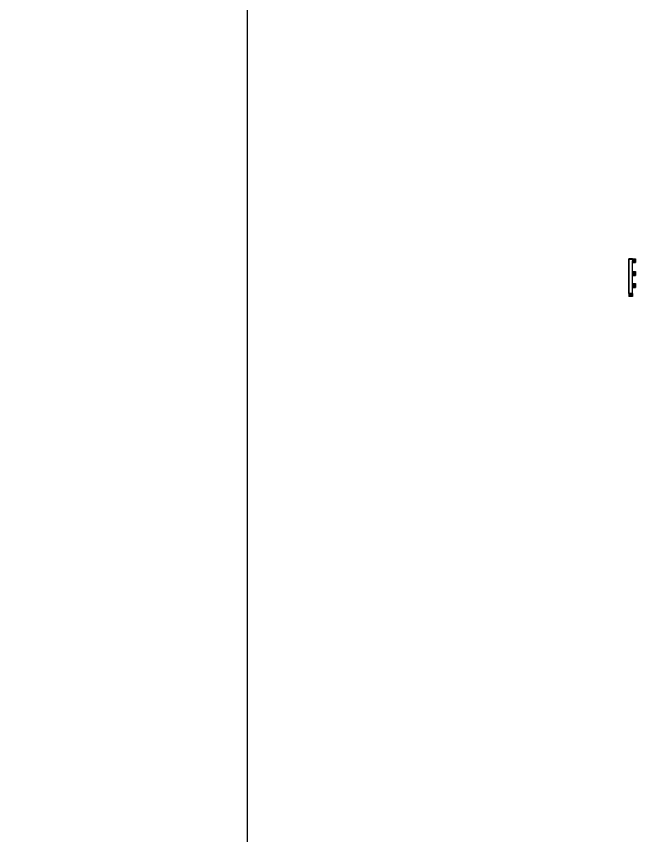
# Model space of a CAD drawing. Header units: millimetres. Extents: x 1742399 to 4898386, y 2481636 to 5226310.
# Drawn here: x 2294483 to 2389104, y 2584236 to 2709490 of the extents above; entities that cross this region are included whole.
import ezdxf

# ---------------------------------------------------------------- set-up
doc = ezdxf.new("R2010")
doc.units = ezdxf.units.MM
doc.header["$LTSCALE"] = 1000
for name, color, linetype in [('E_OTHER', 7, 'Continuous'), ('STAIR', 2, 'Continuous'), ('附属构件', 6, 'Continuous')]:
    doc.layers.add(name, color=color, linetype=linetype)

msp = doc.modelspace()

# ---------------------------------------------------------------- linework, layer by layer
at = {"layer": 'E_OTHER'}
msp.add_lwpolyline([(1742398.9, 2970991.1), (2329734.1, 2970991.1), (2329734.1, 2481635.7), (1742398.9, 2481635.7)], close=True, dxfattribs=at)
at = {"layer": 'STAIR'}
for p, q in [((2388643.7, 2672440.6), (2389103.7, 2672440.6)), ((2388643.7, 2672440.6), (2388643.7, 2671840.6)), ((2388643.7, 2671840.6), (2389103.7, 2671840.6)), ((2388720.3, 2672440.6), (2388720.3, 2671840.6)), ((2388797, 2672440.6), (2388797, 2671840.6)), ((2388873.7, 2672440.6), (2388873.7, 2671840.6)), ((2388950.3, 2672440.6), (2388950.3, 2671840.6)), ((2389027, 2672440.6), (2389027, 2671840.6)), ((2389103.7, 2672440.6), (2389103.7, 2671840.6)), ((2388643.7, 2670490.6), (2389103.7, 2670490.6)), ((2388643.7, 2670490.6), (2388643.7, 2669890.6)), ((2388720.3, 2670490.6), (2388720.3, 2669890.6)), ((2388797, 2670490.6), (2388797, 2669890.6)), ((2388873.7, 2670490.6), (2388873.7, 2669890.6)), ((2388950.3, 2670490.6), (2388950.3, 2669890.6)), ((2389027, 2670490.6), (2389027, 2669890.6)), ((2389103.7, 2670490.6), (2389103.7, 2669890.6)), ((2388643.7, 2669890.6), (2389103.7, 2669890.6)), ((2388643.7, 2668640.6), (2389103.7, 2668640.6)), ((2388643.7, 2668640.6), (2388643.7, 2668040.6)), ((2388643.7, 2668040.6), (2389103.7, 2668040.6)), ((2388720.3, 2668640.6), (2388720.3, 2668040.6)), ((2388797, 2668640.6), (2388797, 2668040.6)), ((2388873.7, 2668640.6), (2388873.7, 2668040.6)), ((2388950.3, 2668640.6), (2388950.3, 2668040.6)), ((2389027, 2668640.6), (2389027, 2668040.6)), ((2389103.7, 2668640.6), (2389103.7, 2668040.6)), ((2388043.7, 2667140.6), (2388043.7, 2666680.5)), ((2388643.7, 2667140.6), (2388043.7, 2667140.6)), ((2388643.7, 2667063.9), (2388043.7, 2667063.9)), ((2388643.7, 2666987.2), (2388043.7, 2666987.2)), ((2388643.7, 2666910.5), (2388043.7, 2666910.5)), ((2388643.7, 2666833.9), (2388043.7, 2666833.9)), ((2388643.7, 2666757.2), (2388043.7, 2666757.2)), ((2388643.7, 2666680.5), (2388043.7, 2666680.5)), ((2388643.7, 2667140.6), (2388643.7, 2666680.5))]:
    msp.add_line(p, q, dxfattribs=at)
for points in [[(2388043.7, 2667140.6), (2388043.7, 2672440.6)], [(2388643.7, 2672440.6), (2388043.7, 2672440.6)], [(2388643.7, 2667140.6), (2388643.7, 2672140.6)]]:
    msp.add_lwpolyline(points, dxfattribs=at)
at = {"layer": '附属构件'}
for points in [[(2388103.7, 2666680.5), (2388103.7, 2672380.6), (2389103.7, 2672380.6)], [(2389103.7, 2671900.6), (2388583.7, 2671900.6)], [(2388583.7, 2671900.6), (2388583.7, 2670430.6)], [(2389103.7, 2670430.6), (2388583.7, 2670430.6)], [(2388583.7, 2669950.6), (2388583.7, 2668580.6)], [(2389103.7, 2669950.6), (2388583.7, 2669950.6)], [(2389103.7, 2668580.6), (2388583.7, 2668580.6)], [(2388583.7, 2668100.6), (2388583.7, 2666680.5)], [(2389103.7, 2668100.6), (2388583.7, 2668100.6)]]:
    msp.add_lwpolyline(points, dxfattribs=at)

doc.saveas('drawing.dxf')
